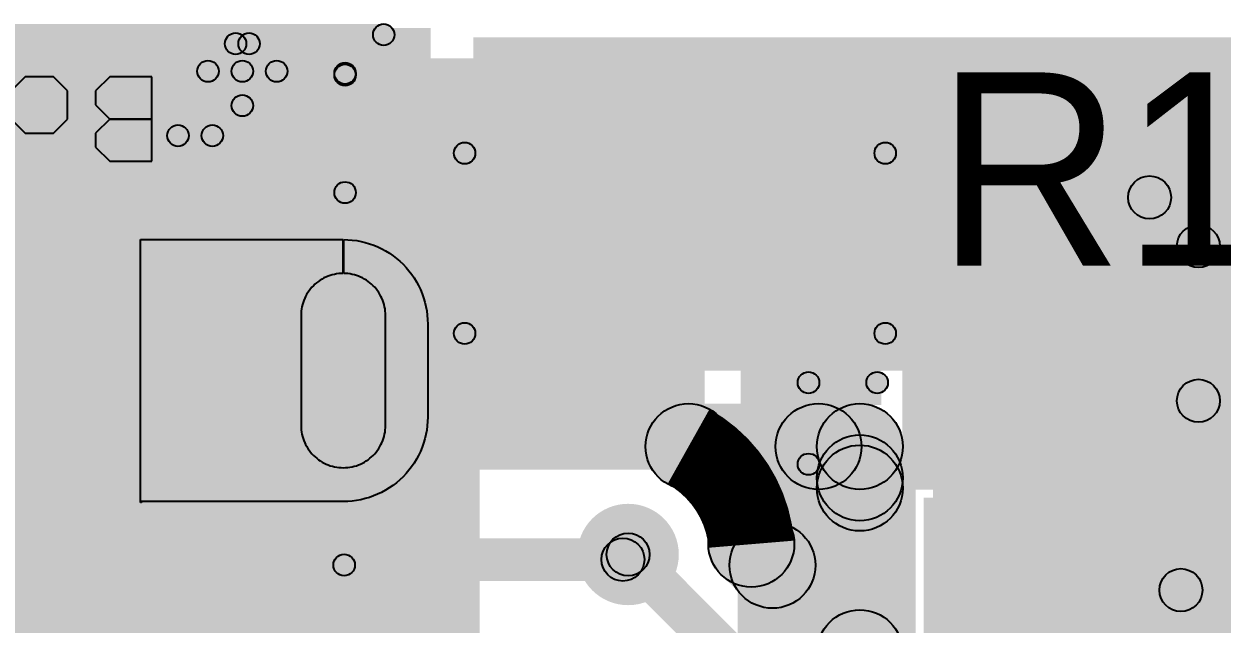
# Model space of a CAD drawing. Header units: millimetres. Extents: x 1.65 to 3.65, y 2.62 to 4.07.
# Drawn here: x 2.0762 to 2.3554, y 3.934 to 4.0738 of the extents above; entities that cross this region are included whole.
import ezdxf

# ---------------------------------------------------------------- set-up
doc = ezdxf.new("R2010")
doc.units = ezdxf.units.MM
doc.header["$MEASUREMENT"] = 0
for name, color, linetype in [('BottomLayer', 5, 'Continuous'), ('BottomPaste', 16, 'Continuous'), ('BottomSolder', 6, 'Continuous'), ('PadHoleLayer', 156, 'Continuous'), ('TopLayer', 1, 'Continuous'), ('TopOverlay', 2, 'Continuous'), ('TopPaste', 8, 'Continuous'), ('TopSolder', 216, 'Continuous'), ('ViaHoleLayer', 16, 'Continuous')]:
    doc.layers.add(name, color=color, linetype=linetype)

# ---------------------------------------------------------------- blocks, each defined once
blk = doc.blocks.new('10118194_0001LF_2')
at = {"layer": 'BottomLayer'}
h = blk.add_hatch(color=5, dxfattribs=at)
edge = h.paths.add_edge_path()
edge.add_arc((-0.1378, -0.06791), 0.01575, 180, 360)
edge.add_line((-0.12205, -0.06791), (-0.12205, -0.03839))
edge.add_arc((-0.1378, -0.03839), 0.01575, 0, 180)
edge.add_line((-0.15354, -0.03839), (-0.15354, -0.06791))
at = {"layer": 'BottomSolder'}
h = blk.add_hatch(color=6, dxfattribs=at)
edge = h.paths.add_edge_path()
edge.add_arc((-0.1378, -0.06791), 0.01975, 180, 360)
edge.add_line((-0.11805, -0.06791), (-0.11805, -0.03839))
edge.add_arc((-0.1378, -0.03839), 0.01975, 0, 180)
edge.add_line((-0.15754, -0.03839), (-0.15754, -0.06791))
at = {"layer": 'PadHoleLayer'}
h = blk.add_hatch(color=156, dxfattribs=at)
edge = h.paths.add_edge_path()
edge.add_arc((-0.1378, -0.06594), 0.00984, 180, 360)
edge.add_line((-0.12795, -0.06594), (-0.12795, -0.04035))
edge.add_arc((-0.1378, -0.04035), 0.00984, 0, 180)
edge.add_line((-0.14764, -0.04035), (-0.14764, -0.06594))
at = {"layer": 'TopLayer'}
h = blk.add_hatch(color=1, dxfattribs=at)
edge = h.paths.add_edge_path()
edge.add_arc((-0.1378, -0.06791), 0.01575, 180, 360)
edge.add_line((-0.12205, -0.06791), (-0.12205, -0.03839))
edge.add_arc((-0.1378, -0.03839), 0.01575, 0, 180)
edge.add_line((-0.15354, -0.03839), (-0.15354, -0.06791))
blk.add_hatch(color=1, dxfattribs=at).paths.add_polyline_path([(-0.0689, -0.02264), (-0.00984, -0.02264), (-0.00984, -0.08366), (-0.0689, -0.08366)])
at = {"layer": 'TopOverlay'}
for points in [[(-0.1405, 0.05315), (-0.1355, 0.05315), (-0.1355, -0.00785), (-0.1405, -0.00785)], [(-0.14072, -0.09463), (-0.13572, -0.09463), (-0.13572, -0.12219), (-0.14072, -0.12219)], [(-0.09927, -0.10539), (-0.09927, -0.11039), (-0.10727, -0.11039), (-0.10727, -0.10539)], [(-0.10904, -0.10612), (-0.1055, -0.10966), (-0.1125, -0.11666), (-0.11604, -0.11312)], [(-0.11677, -0.11489), (-0.11177, -0.11489), (-0.11177, -0.12289), (-0.11677, -0.12289)], [(-0.13998, -0.12064), (-0.13645, -0.12417), (-0.14545, -0.13317), (-0.14898, -0.12964)], [(-0.14072, -0.122), (-0.13572, -0.122), (-0.13572, -0.1224), (-0.14072, -0.1224)], [(-0.11408, -0.12755), (-0.11761, -0.13108), (-0.12404, -0.12466), (-0.1205, -0.12112)], [(-0.11427, -0.12039), (-0.11427, -0.12539), (-0.12227, -0.12539), (-0.12227, -0.12039)], [(-0.10804, -0.12112), (-0.1045, -0.12466), (-0.11093, -0.13108), (-0.11446, -0.12755)], [(-0.10627, -0.12039), (-0.10627, -0.12539), (-0.11427, -0.12539), (-0.11427, -0.12039)], [(-0.1127, -0.12681), (-0.1127, -0.13181), (-0.11585, -0.13181), (-0.11585, -0.12681)], [(0.14637, -0.1289), (0.14637, -0.1339), (-0.14722, -0.1339), (-0.14722, -0.1289)]]:
    blk.add_hatch(color=2, dxfattribs=at).paths.add_polyline_path(points)
h = blk.add_hatch(color=2, dxfattribs=at)
edge = h.paths.add_edge_path()
edge.add_arc((-0.138, -0.00785), 0.0025, 0, 360)
h = blk.add_hatch(color=2, dxfattribs=at)
edge = h.paths.add_edge_path()
edge.add_arc((-0.13822, -0.09463), 0.0025, 0, 360)
h = blk.add_hatch(color=2, dxfattribs=at)
edge = h.paths.add_edge_path()
edge.add_arc((-0.10727, -0.10789), 0.0025, 0, 360)
h = blk.add_hatch(color=2, dxfattribs=at)
edge = h.paths.add_edge_path()
edge.add_arc((-0.10727, -0.10789), 0.0025, 0, 360)
h = blk.add_hatch(color=2, dxfattribs=at)
edge = h.paths.add_edge_path()
edge.add_arc((-0.09927, -0.10789), 0.0025, 0, 360)
h = blk.add_hatch(color=2, dxfattribs=at)
edge = h.paths.add_edge_path()
edge.add_arc((-0.11427, -0.11489), 0.0025, 0, 360)
h = blk.add_hatch(color=2, dxfattribs=at)
edge = h.paths.add_edge_path()
edge.add_arc((-0.11427, -0.11489), 0.0025, 0, 360)
h = blk.add_hatch(color=2, dxfattribs=at)
edge = h.paths.add_edge_path()
edge.add_arc((-0.13822, -0.122), 0.0025, 0, 360)
h = blk.add_hatch(color=2, dxfattribs=at)
edge = h.paths.add_edge_path()
edge.add_arc((-0.13822, -0.12219), 0.0025, 0, 360)
h = blk.add_hatch(color=2, dxfattribs=at)
edge = h.paths.add_edge_path()
edge.add_arc((-0.13822, -0.1224), 0.0025, 0, 360)
h = blk.add_hatch(color=2, dxfattribs=at)
edge = h.paths.add_edge_path()
edge.add_arc((-0.13822, -0.1224), 0.0025, 0, 360)
h = blk.add_hatch(color=2, dxfattribs=at)
edge = h.paths.add_edge_path()
edge.add_arc((-0.12227, -0.12289), 0.0025, 0, 360)
h = blk.add_hatch(color=2, dxfattribs=at)
edge = h.paths.add_edge_path()
edge.add_arc((-0.12227, -0.12289), 0.0025, 0, 360)
h = blk.add_hatch(color=2, dxfattribs=at)
edge = h.paths.add_edge_path()
edge.add_arc((-0.11427, -0.12289), 0.0025, 0, 360)
h = blk.add_hatch(color=2, dxfattribs=at)
edge = h.paths.add_edge_path()
edge.add_arc((-0.11427, -0.12289), 0.0025, 0, 360)
h = blk.add_hatch(color=2, dxfattribs=at)
edge = h.paths.add_edge_path()
edge.add_arc((-0.11427, -0.12289), 0.0025, 0, 360)
h = blk.add_hatch(color=2, dxfattribs=at)
edge = h.paths.add_edge_path()
edge.add_arc((-0.10627, -0.12289), 0.0025, 0, 360)
h = blk.add_hatch(color=2, dxfattribs=at)
edge = h.paths.add_edge_path()
edge.add_arc((-0.10627, -0.12289), 0.0025, 0, 360)
h = blk.add_hatch(color=2, dxfattribs=at)
edge = h.paths.add_edge_path()
edge.add_arc((-0.11585, -0.12931), 0.0025, 0, 360)
h = blk.add_hatch(color=2, dxfattribs=at)
edge = h.paths.add_edge_path()
edge.add_arc((-0.11585, -0.12931), 0.0025, 0, 360)
h = blk.add_hatch(color=2, dxfattribs=at)
edge = h.paths.add_edge_path()
edge.add_arc((-0.1127, -0.12931), 0.0025, 0, 360)
h = blk.add_hatch(color=2, dxfattribs=at)
edge = h.paths.add_edge_path()
edge.add_arc((-0.1127, -0.12931), 0.0025, 0, 360)
h = blk.add_hatch(color=2, dxfattribs=at)
edge = h.paths.add_edge_path()
edge.add_arc((-0.14722, -0.1314), 0.0025, 0, 360)
h = blk.add_hatch(color=2, dxfattribs=at)
edge = h.paths.add_edge_path()
edge.add_arc((-0.14722, -0.1314), 0.0025, 0, 360)
at = {"layer": 'TopPaste'}
blk.add_hatch(color=8, dxfattribs=at).paths.add_polyline_path([(-0.0689, -0.02264), (-0.00984, -0.02264), (-0.00984, -0.08366), (-0.0689, -0.08366)])
at = {"layer": 'TopSolder'}
h = blk.add_hatch(color=216, dxfattribs=at)
edge = h.paths.add_edge_path()
edge.add_arc((-0.1378, -0.06791), 0.01975, 180, 360)
edge.add_line((-0.11805, -0.06791), (-0.11805, -0.03839))
edge.add_arc((-0.1378, -0.03839), 0.01975, 0, 180)
edge.add_line((-0.15754, -0.03839), (-0.15754, -0.06791))
blk.add_hatch(color=216, dxfattribs=at).paths.add_polyline_path([(-0.0729, -0.01864), (-0.00584, -0.01864), (-0.00584, -0.08766), (-0.0729, -0.08766)])
at = {"layer": 'TopLayer'}
for p, q in [((-0.14764, -0.02528), (-0.14673, -0.02478)), ((-0.14673, -0.02478), (-0.1458, -0.02434)), ((-0.1458, -0.02434), (-0.14485, -0.02395)), ((-0.14485, -0.02395), (-0.14388, -0.0236)), ((-0.14388, -0.0236), (-0.14289, -0.02331)), ((-0.14289, -0.02331), (-0.14189, -0.02307)), ((-0.14189, -0.02307), (-0.14087, -0.02288)), ((-0.14087, -0.02288), (-0.13985, -0.02275)), ((-0.13985, -0.02275), (-0.13883, -0.02266)), ((-0.13883, -0.02266), (-0.1378, -0.02264)), ((-0.1378, -0.02264), (-0.09075, -0.02264)), ((-0.09075, -0.02264), (-0.09075, -0.02244)), ((-0.09075, -0.02244), (-0.09055, -0.02244)), ((-0.09055, -0.02244), (-0.09055, -0.08366)), ((-0.15171, -0.0284), (-0.15097, -0.02769)), ((-0.15097, -0.02769), (-0.15018, -0.02702)), ((-0.15018, -0.02702), (-0.14937, -0.0264)), ((-0.14937, -0.0264), (-0.14852, -0.02581)), ((-0.14852, -0.02581), (-0.14764, -0.02528)), ((-0.15372, -0.03075), (-0.15309, -0.02993)), ((-0.15309, -0.02993), (-0.15242, -0.02915)), ((-0.15242, -0.02915), (-0.15171, -0.0284)), ((-0.13933, -0.03063), (-0.13984, -0.03073)), ((-0.13882, -0.03057), (-0.13933, -0.03063)), ((-0.13831, -0.03053), (-0.13882, -0.03057)), ((-0.1378, -0.03051), (-0.13831, -0.03053)), ((-0.13728, -0.03053), (-0.1378, -0.03051)), ((-0.13677, -0.03057), (-0.13728, -0.03053)), ((-0.13626, -0.03063), (-0.13677, -0.03057)), ((-0.13575, -0.03073), (-0.13626, -0.03063)), ((-0.15578, -0.03432), (-0.15533, -0.03339)), ((-0.15533, -0.03339), (-0.15484, -0.03248)), ((-0.15484, -0.03248), (-0.1543, -0.0316)), ((-0.1543, -0.0316), (-0.15372, -0.03075)), ((-0.14475, -0.03339), (-0.14511, -0.03377)), ((-0.14438, -0.03304), (-0.14475, -0.03339)), ((-0.14399, -0.03271), (-0.14438, -0.03304)), ((-0.14358, -0.03239), (-0.14399, -0.03271)), ((-0.14316, -0.0321), (-0.14358, -0.03239)), ((-0.14272, -0.03183), (-0.14316, -0.0321)), ((-0.14226, -0.03158), (-0.14272, -0.03183)), ((-0.1418, -0.03136), (-0.14226, -0.03158)), ((-0.14132, -0.03117), (-0.1418, -0.03136)), ((-0.14084, -0.03099), (-0.14132, -0.03117)), ((-0.14034, -0.03085), (-0.14084, -0.03099)), ((-0.13984, -0.03073), (-0.14034, -0.03085)), ((-0.13525, -0.03085), (-0.13575, -0.03073)), ((-0.13475, -0.03099), (-0.13525, -0.03085)), ((-0.13427, -0.03117), (-0.13475, -0.03099)), ((-0.13379, -0.03136), (-0.13427, -0.03117)), ((-0.13333, -0.03158), (-0.13379, -0.03136)), ((-0.13287, -0.03183), (-0.13333, -0.03158)), ((-0.13243, -0.0321), (-0.13287, -0.03183)), ((-0.13201, -0.03239), (-0.13243, -0.0321)), ((-0.1316, -0.03271), (-0.13201, -0.03239)), ((-0.13121, -0.03304), (-0.1316, -0.03271)), ((-0.13084, -0.03339), (-0.13121, -0.03304)), ((-0.13048, -0.03377), (-0.13084, -0.03339)), ((-0.15681, -0.03723), (-0.15652, -0.03624)), ((-0.15652, -0.03624), (-0.15617, -0.03527)), ((-0.15617, -0.03527), (-0.15578, -0.03432)), ((-0.14656, -0.03589), (-0.14679, -0.03635)), ((-0.14632, -0.03543), (-0.14656, -0.03589)), ((-0.14605, -0.03499), (-0.14632, -0.03543)), ((-0.14576, -0.03457), (-0.14605, -0.03499)), ((-0.14544, -0.03416), (-0.14576, -0.03457)), ((-0.14511, -0.03377), (-0.14544, -0.03416)), ((-0.13015, -0.03416), (-0.13048, -0.03377)), ((-0.12983, -0.03457), (-0.13015, -0.03416)), ((-0.12954, -0.03499), (-0.12983, -0.03457)), ((-0.12927, -0.03543), (-0.12954, -0.03499)), ((-0.12903, -0.03589), (-0.12927, -0.03543)), ((-0.1288, -0.03635), (-0.12903, -0.03589)), ((-0.15724, -0.03924), (-0.15705, -0.03823)), ((-0.15705, -0.03823), (-0.15681, -0.03723)), ((-0.14752, -0.03881), (-0.14758, -0.03933)), ((-0.14742, -0.03831), (-0.14752, -0.03881)), ((-0.1473, -0.03781), (-0.14742, -0.03831)), ((-0.14716, -0.03731), (-0.1473, -0.03781)), ((-0.14698, -0.03683), (-0.14716, -0.03731)), ((-0.14679, -0.03635), (-0.14698, -0.03683)), ((-0.12861, -0.03683), (-0.1288, -0.03635)), ((-0.12843, -0.03731), (-0.12861, -0.03683)), ((-0.12829, -0.03781), (-0.12843, -0.03731)), ((-0.12817, -0.03831), (-0.12829, -0.03781)), ((-0.12807, -0.03881), (-0.12817, -0.03831)), ((-0.12801, -0.03933), (-0.12807, -0.03881)), ((-0.15748, -0.04232), (-0.15745, -0.04129)), ((-0.15745, -0.04129), (-0.15737, -0.04027)), ((-0.15737, -0.04027), (-0.15724, -0.03924)), ((-0.14762, -0.03984), (-0.14764, -0.04035)), ((-0.14764, -0.04035), (-0.14764, -0.06594)), ((-0.14758, -0.03933), (-0.14762, -0.03984)), ((-0.12797, -0.03984), (-0.12801, -0.03933)), ((-0.12795, -0.04035), (-0.12797, -0.03984)), ((-0.12795, -0.04075), (-0.12795, -0.04035)), ((-0.12795, -0.06555), (-0.12795, -0.04075)), ((-0.15748, -0.06398), (-0.15748, -0.04232)), ((-0.15745, -0.06505), (-0.15748, -0.06398)), ((-0.15737, -0.06608), (-0.15745, -0.06505)), ((-0.15724, -0.0671), (-0.15737, -0.06608)), ((-0.14764, -0.06594), (-0.14762, -0.06651)), ((-0.14762, -0.06651), (-0.14758, -0.06702)), ((-0.12801, -0.06702), (-0.12797, -0.06651)), ((-0.12797, -0.06651), (-0.12795, -0.06594)), ((-0.12795, -0.06594), (-0.12795, -0.06555)), ((-0.15705, -0.06811), (-0.15724, -0.0671)), ((-0.15681, -0.06911), (-0.15705, -0.06811)), ((-0.15652, -0.07009), (-0.15681, -0.06911)), ((-0.14758, -0.06702), (-0.14752, -0.06753)), ((-0.14752, -0.06753), (-0.14742, -0.06803)), ((-0.14742, -0.06803), (-0.1473, -0.06853)), ((-0.1473, -0.06853), (-0.14716, -0.06902)), ((-0.14716, -0.06902), (-0.14699, -0.0695)), ((-0.14699, -0.0695), (-0.14679, -0.06998)), ((-0.1288, -0.06998), (-0.1286, -0.0695)), ((-0.1286, -0.0695), (-0.12843, -0.06902)), ((-0.12843, -0.06902), (-0.12829, -0.06853)), ((-0.12829, -0.06853), (-0.12817, -0.06803)), ((-0.12817, -0.06803), (-0.12807, -0.06753)), ((-0.12807, -0.06753), (-0.12801, -0.06702)), ((-0.15618, -0.07106), (-0.15652, -0.07009)), ((-0.15578, -0.07201), (-0.15618, -0.07106)), ((-0.15534, -0.07294), (-0.15578, -0.07201)), ((-0.14679, -0.06998), (-0.14657, -0.07044)), ((-0.14657, -0.07044), (-0.14633, -0.07089)), ((-0.14633, -0.07089), (-0.14606, -0.07133)), ((-0.14606, -0.07133), (-0.14577, -0.07175)), ((-0.14577, -0.07175), (-0.14546, -0.07216)), ((-0.14546, -0.07216), (-0.14512, -0.07255)), ((-0.14512, -0.07255), (-0.14477, -0.07292)), ((-0.13082, -0.07292), (-0.13047, -0.07255)), ((-0.13047, -0.07255), (-0.13014, -0.07216)), ((-0.13014, -0.07216), (-0.12982, -0.07175)), ((-0.12982, -0.07175), (-0.12953, -0.07133)), ((-0.12953, -0.07133), (-0.12926, -0.07089)), ((-0.12926, -0.07089), (-0.12902, -0.07044)), ((-0.12902, -0.07044), (-0.1288, -0.06998)), ((-0.15485, -0.07384), (-0.15534, -0.07294)), ((-0.15431, -0.07472), (-0.15485, -0.07384)), ((-0.15373, -0.07557), (-0.15431, -0.07472)), ((-0.14477, -0.07292), (-0.1444, -0.07327)), ((-0.1444, -0.07327), (-0.14401, -0.07361)), ((-0.14401, -0.07361), (-0.1436, -0.07392)), ((-0.1436, -0.07392), (-0.14318, -0.07421)), ((-0.14318, -0.07421), (-0.14274, -0.07448)), ((-0.14274, -0.07448), (-0.14229, -0.07472)), ((-0.14229, -0.07472), (-0.14183, -0.07494)), ((-0.14183, -0.07494), (-0.14135, -0.07514)), ((-0.14135, -0.07514), (-0.14087, -0.07531)), ((-0.14087, -0.07531), (-0.14038, -0.07545)), ((-0.13521, -0.07545), (-0.13472, -0.07531)), ((-0.13472, -0.07531), (-0.13424, -0.07514)), ((-0.13424, -0.07514), (-0.13376, -0.07494)), ((-0.13376, -0.07494), (-0.1333, -0.07472)), ((-0.1333, -0.07472), (-0.13285, -0.07448)), ((-0.13285, -0.07448), (-0.13241, -0.07421)), ((-0.13241, -0.07421), (-0.13199, -0.07392)), ((-0.13199, -0.07392), (-0.13158, -0.07361)), ((-0.13158, -0.07361), (-0.13119, -0.07327)), ((-0.13119, -0.07327), (-0.13082, -0.07292)), ((-0.1531, -0.07638), (-0.15373, -0.07557)), ((-0.15244, -0.07716), (-0.1531, -0.07638)), ((-0.15173, -0.07791), (-0.15244, -0.07716)), ((-0.15098, -0.07862), (-0.15173, -0.07791)), ((-0.14038, -0.07545), (-0.13988, -0.07557)), ((-0.13988, -0.07557), (-0.13938, -0.07567)), ((-0.13938, -0.07567), (-0.13887, -0.07573)), ((-0.13887, -0.07573), (-0.13836, -0.07577)), ((-0.13836, -0.07577), (-0.13789, -0.07579)), ((-0.13789, -0.07579), (-0.13789, -0.08366)), ((-0.1377, -0.07579), (-0.13723, -0.07577)), ((-0.1377, -0.08366), (-0.1377, -0.07579)), ((-0.13723, -0.07577), (-0.13672, -0.07573)), ((-0.13672, -0.07573), (-0.13621, -0.07567)), ((-0.13621, -0.07567), (-0.13571, -0.07557)), ((-0.13571, -0.07557), (-0.13521, -0.07545)), ((-0.1502, -0.07929), (-0.15098, -0.07862)), ((-0.14939, -0.07991), (-0.1502, -0.07929)), ((-0.14854, -0.08049), (-0.14939, -0.07991)), ((-0.14766, -0.08103), (-0.14854, -0.08049)), ((-0.14676, -0.08152), (-0.14766, -0.08103)), ((-0.14583, -0.08196), (-0.14676, -0.08152)), ((-0.14488, -0.08236), (-0.14583, -0.08196)), ((-0.14391, -0.0827), (-0.14488, -0.08236)), ((-0.14293, -0.08299), (-0.14391, -0.0827)), ((-0.14193, -0.08323), (-0.14293, -0.08299)), ((-0.14092, -0.08342), (-0.14193, -0.08323)), ((-0.1399, -0.08355), (-0.14092, -0.08342)), ((-0.13887, -0.08363), (-0.1399, -0.08355)), ((-0.13789, -0.08366), (-0.13887, -0.08363)), ((-0.09055, -0.08366), (-0.1377, -0.08366))]:
    blk.add_line(p, q, dxfattribs=at)
at = {"layer": 'TopOverlay'}
for p, q in [((-0.0932, -0.10191), (-0.0932, -0.12159)), ((-0.08337, -0.10191), (-0.0932, -0.10191)), ((-0.08009, -0.10519), (-0.08337, -0.10191)), ((-0.08009, -0.10847), (-0.08009, -0.10519)), ((-0.08337, -0.11175), (-0.08009, -0.10847)), ((-0.07025, -0.10847), (-0.07353, -0.11175)), ((-0.06369, -0.10847), (-0.07025, -0.10847)), ((-0.06041, -0.11175), (-0.06369, -0.10847)), ((-0.08337, -0.11175), (-0.0932, -0.11175)), ((-0.0932, -0.11175), (-0.08337, -0.11175)), ((-0.08009, -0.11503), (-0.08337, -0.11175)), ((-0.07353, -0.11175), (-0.07353, -0.11831)), ((-0.08009, -0.11831), (-0.08009, -0.11503)), ((-0.08337, -0.12159), (-0.08009, -0.11831)), ((-0.07353, -0.11831), (-0.07025, -0.12159)), ((-0.06369, -0.12159), (-0.06041, -0.11831)), ((-0.0932, -0.12159), (-0.08337, -0.12159)), ((-0.07025, -0.12159), (-0.06369, -0.12159))]:
    blk.add_line(p, q, dxfattribs=at)
for centre in [(-0.138, -0.00785), (-0.13822, -0.09463), (-0.10727, -0.10789), (-0.10727, -0.10789), (-0.09927, -0.10789), (-0.11427, -0.11489), (-0.11427, -0.11489), (-0.13822, -0.122), (-0.13822, -0.12219), (-0.13822, -0.1224), (-0.13822, -0.1224), (-0.12227, -0.12289), (-0.12227, -0.12289), (-0.11427, -0.12289), (-0.11427, -0.12289), (-0.11427, -0.12289), (-0.10627, -0.12289), (-0.10627, -0.12289), (-0.11585, -0.12931), (-0.11585, -0.12931), (-0.1127, -0.12931), (-0.1127, -0.12931), (-0.14722, -0.1314), (-0.14722, -0.1314)]:
    blk.add_circle(centre, 0.0025, dxfattribs=at)
blk = doc.blocks.new('CP2102N_A02_GQFN24R_32')
at = {"layer": 'TopLayer'}
for points in [[(-0.05512, 0.06004), (-0.05512, 0.0935), (-0.04331, 0.0935), (-0.04331, 0.06004)], [(-0.03543, 0.06004), (-0.03543, 0.0935), (-0.02362, 0.0935), (-0.02362, 0.06004)], [(-0.01575, 0.06004), (-0.01575, 0.0935), (-0.00394, 0.0935), (-0.00394, 0.06004)], [(0.00394, 0.06004), (0.00394, 0.0935), (0.01575, 0.0935), (0.01575, 0.06004)], [(0.02362, 0.06004), (0.02362, 0.0935), (0.03543, 0.0935), (0.03543, 0.06004)], [(0.04331, 0.06004), (0.04331, 0.0935), (0.05512, 0.0935), (0.05512, 0.06004)], [(-0.0935, 0.05512), (-0.06004, 0.05512), (-0.06004, 0.04331), (-0.0935, 0.04331)], [(0.06004, 0.05512), (0.0935, 0.05512), (0.0935, 0.04331), (0.06004, 0.04331)], [(-0.0502, -0.0502), (-0.0502, 0.0502), (0.0502, 0.0502), (0.0502, -0.0502)], [(-0.0935, 0.03543), (-0.06004, 0.03543), (-0.06004, 0.02362), (-0.0935, 0.02362)], [(0.06004, 0.03543), (0.0935, 0.03543), (0.0935, 0.02362), (0.06004, 0.02362)], [(-0.0935, 0.01575), (-0.06004, 0.01575), (-0.06004, 0.00394), (-0.0935, 0.00394)], [(0.06004, 0.01575), (0.0935, 0.01575), (0.0935, 0.00394), (0.06004, 0.00394)], [(-0.0935, -0.00394), (-0.06004, -0.00394), (-0.06004, -0.01575), (-0.0935, -0.01575)], [(0.06004, -0.00394), (0.0935, -0.00394), (0.0935, -0.01575), (0.06004, -0.01575)], [(-0.0935, -0.02362), (-0.06004, -0.02362), (-0.06004, -0.03543), (-0.0935, -0.03543)], [(0.06004, -0.02362), (0.0935, -0.02362), (0.0935, -0.03543), (0.06004, -0.03543)], [(-0.0935, -0.04331), (-0.06004, -0.04331), (-0.06004, -0.05512), (-0.0935, -0.05512)], [(0.06004, -0.04331), (0.0935, -0.04331), (0.0935, -0.05512), (0.06004, -0.05512)], [(-0.05512, -0.0935), (-0.05512, -0.06004), (-0.04331, -0.06004), (-0.04331, -0.0935)], [(-0.03543, -0.0935), (-0.03543, -0.06004), (-0.02362, -0.06004), (-0.02362, -0.0935)], [(-0.01575, -0.0935), (-0.01575, -0.06004), (-0.00394, -0.06004), (-0.00394, -0.0935)], [(0.00394, -0.0935), (0.00394, -0.06004), (0.01575, -0.06004), (0.01575, -0.0935)], [(0.02362, -0.0935), (0.02362, -0.06004), (0.03543, -0.06004), (0.03543, -0.0935)], [(0.04331, -0.0935), (0.04331, -0.06004), (0.05512, -0.06004), (0.05512, -0.0935)]]:
    blk.add_hatch(color=1, dxfattribs=at).paths.add_polyline_path(points)
at = {"layer": 'TopOverlay'}
h = blk.add_hatch(color=2, dxfattribs=at)
edge = h.paths.add_edge_path()
edge.add_arc((-0.081, 0.081), 0.0025, 0, 360)
h = blk.add_hatch(color=2, dxfattribs=at)
edge = h.paths.add_edge_path()
edge.add_arc((-0.081, 0.081), 0.0025, 0, 360)
for points in [[(-0.0835, 0.081), (-0.0785, 0.081), (-0.0785, 0.062), (-0.0835, 0.062)], [(-0.065, 0.0835), (-0.065, 0.0785), (-0.081, 0.0785), (-0.081, 0.0835)], [(0.081, 0.0835), (0.081, 0.0785), (0.065, 0.0785), (0.065, 0.0835)], [(0.0785, 0.081), (0.0835, 0.081), (0.0835, 0.062), (0.0785, 0.062)], [(-0.0835, -0.062), (-0.0785, -0.062), (-0.0785, -0.081), (-0.0835, -0.081)], [(0.0785, -0.062), (0.0835, -0.062), (0.0835, -0.081), (0.0785, -0.081)], [(-0.065, -0.0785), (-0.065, -0.0835), (-0.081, -0.0835), (-0.081, -0.0785)], [(0.081, -0.0785), (0.081, -0.0835), (0.065, -0.0835), (0.065, -0.0785)]]:
    blk.add_hatch(color=2, dxfattribs=at).paths.add_polyline_path(points)
h = blk.add_hatch(color=2, dxfattribs=at)
edge = h.paths.add_edge_path()
edge.add_arc((-0.065, 0.081), 0.0025, 0, 360)
h = blk.add_hatch(color=2, dxfattribs=at)
edge = h.paths.add_edge_path()
edge.add_arc((0.065, 0.081), 0.0025, 0, 360)
h = blk.add_hatch(color=2, dxfattribs=at)
edge = h.paths.add_edge_path()
edge.add_arc((0.081, 0.081), 0.0025, 0, 360)
h = blk.add_hatch(color=2, dxfattribs=at)
edge = h.paths.add_edge_path()
edge.add_arc((0.081, 0.081), 0.0025, 0, 360)
h = blk.add_hatch(color=2, dxfattribs=at)
edge = h.paths.add_edge_path()
edge.add_arc((-0.081, 0.062), 0.0025, 0, 360)
h = blk.add_hatch(color=2, dxfattribs=at)
edge = h.paths.add_edge_path()
edge.add_arc((0.081, 0.062), 0.0025, 0, 360)
h = blk.add_hatch(color=2, dxfattribs=at)
edge = h.paths.add_edge_path()
edge.add_arc((-0.104, 0.048), 0.00427, 0, 360)
h = blk.add_hatch(color=2, dxfattribs=at)
edge = h.paths.add_edge_path()
edge.add_arc((-0.1, 0.048), 0.00427, 0, 360)
h = blk.add_hatch(color=2, dxfattribs=at)
edge = h.paths.add_edge_path()
edge.add_arc((-0.081, -0.062), 0.0025, 0, 360)
h = blk.add_hatch(color=2, dxfattribs=at)
edge = h.paths.add_edge_path()
edge.add_arc((0.081, -0.062), 0.0025, 0, 360)
h = blk.add_hatch(color=2, dxfattribs=at)
edge = h.paths.add_edge_path()
edge.add_arc((-0.081, -0.081), 0.0025, 0, 360)
h = blk.add_hatch(color=2, dxfattribs=at)
edge = h.paths.add_edge_path()
edge.add_arc((-0.081, -0.081), 0.0025, 0, 360)
h = blk.add_hatch(color=2, dxfattribs=at)
edge = h.paths.add_edge_path()
edge.add_arc((-0.065, -0.081), 0.0025, 0, 360)
h = blk.add_hatch(color=2, dxfattribs=at)
edge = h.paths.add_edge_path()
edge.add_arc((0.065, -0.081), 0.0025, 0, 360)
h = blk.add_hatch(color=2, dxfattribs=at)
edge = h.paths.add_edge_path()
edge.add_arc((0.081, -0.081), 0.0025, 0, 360)
h = blk.add_hatch(color=2, dxfattribs=at)
edge = h.paths.add_edge_path()
edge.add_arc((0.081, -0.081), 0.0025, 0, 360)
at = {"layer": 'TopPaste'}
for points in [[(-0.05512, 0.06004), (-0.05512, 0.0935), (-0.04331, 0.0935), (-0.04331, 0.06004)], [(-0.03543, 0.06004), (-0.03543, 0.0935), (-0.02362, 0.0935), (-0.02362, 0.06004)], [(-0.01575, 0.06004), (-0.01575, 0.0935), (-0.00394, 0.0935), (-0.00394, 0.06004)], [(0.00394, 0.06004), (0.00394, 0.0935), (0.01575, 0.0935), (0.01575, 0.06004)], [(0.02362, 0.06004), (0.02362, 0.0935), (0.03543, 0.0935), (0.03543, 0.06004)], [(0.04331, 0.06004), (0.04331, 0.0935), (0.05512, 0.0935), (0.05512, 0.06004)], [(-0.0935, 0.05512), (-0.06004, 0.05512), (-0.06004, 0.04331), (-0.0935, 0.04331)], [(0.06004, 0.05512), (0.0935, 0.05512), (0.0935, 0.04331), (0.06004, 0.04331)], [(-0.0502, -0.0502), (-0.0502, 0.0502), (0.0502, 0.0502), (0.0502, -0.0502)], [(-0.0935, 0.03543), (-0.06004, 0.03543), (-0.06004, 0.02362), (-0.0935, 0.02362)], [(0.06004, 0.03543), (0.0935, 0.03543), (0.0935, 0.02362), (0.06004, 0.02362)], [(-0.0935, 0.01575), (-0.06004, 0.01575), (-0.06004, 0.00394), (-0.0935, 0.00394)], [(0.06004, 0.01575), (0.0935, 0.01575), (0.0935, 0.00394), (0.06004, 0.00394)], [(-0.0935, -0.00394), (-0.06004, -0.00394), (-0.06004, -0.01575), (-0.0935, -0.01575)], [(0.06004, -0.00394), (0.0935, -0.00394), (0.0935, -0.01575), (0.06004, -0.01575)], [(-0.0935, -0.02362), (-0.06004, -0.02362), (-0.06004, -0.03543), (-0.0935, -0.03543)], [(0.06004, -0.02362), (0.0935, -0.02362), (0.0935, -0.03543), (0.06004, -0.03543)], [(-0.0935, -0.04331), (-0.06004, -0.04331), (-0.06004, -0.05512), (-0.0935, -0.05512)], [(0.06004, -0.04331), (0.0935, -0.04331), (0.0935, -0.05512), (0.06004, -0.05512)], [(-0.05512, -0.0935), (-0.05512, -0.06004), (-0.04331, -0.06004), (-0.04331, -0.0935)], [(-0.03543, -0.0935), (-0.03543, -0.06004), (-0.02362, -0.06004), (-0.02362, -0.0935)], [(-0.01575, -0.0935), (-0.01575, -0.06004), (-0.00394, -0.06004), (-0.00394, -0.0935)], [(0.00394, -0.0935), (0.00394, -0.06004), (0.01575, -0.06004), (0.01575, -0.0935)], [(0.02362, -0.0935), (0.02362, -0.06004), (0.03543, -0.06004), (0.03543, -0.0935)], [(0.04331, -0.0935), (0.04331, -0.06004), (0.05512, -0.06004), (0.05512, -0.0935)]]:
    blk.add_hatch(color=8, dxfattribs=at).paths.add_polyline_path(points)
at = {"layer": 'TopSolder'}
for points in [[(-0.05912, 0.05604), (-0.05912, 0.0975), (-0.03931, 0.0975), (-0.03931, 0.05604)], [(-0.03943, 0.05604), (-0.03943, 0.0975), (-0.01962, 0.0975), (-0.01962, 0.05604)], [(-0.01975, 0.05604), (-0.01975, 0.0975), (0.00006, 0.0975), (0.00006, 0.05604)], [(-0.00006, 0.05604), (-0.00006, 0.0975), (0.01975, 0.0975), (0.01975, 0.05604)], [(0.01962, 0.05604), (0.01962, 0.0975), (0.03943, 0.0975), (0.03943, 0.05604)], [(0.03931, 0.05604), (0.03931, 0.0975), (0.05912, 0.0975), (0.05912, 0.05604)], [(-0.0975, 0.05912), (-0.05604, 0.05912), (-0.05604, 0.03931), (-0.0975, 0.03931)], [(0.05604, 0.05912), (0.0975, 0.05912), (0.0975, 0.03931), (0.05604, 0.03931)], [(-0.0542, -0.0542), (-0.0542, 0.0542), (0.0542, 0.0542), (0.0542, -0.0542)], [(-0.0975, 0.03943), (-0.05604, 0.03943), (-0.05604, 0.01962), (-0.0975, 0.01962)], [(0.05604, 0.03943), (0.0975, 0.03943), (0.0975, 0.01962), (0.05604, 0.01962)], [(-0.0975, 0.01975), (-0.05604, 0.01975), (-0.05604, -0.00006), (-0.0975, -0.00006)], [(0.05604, 0.01975), (0.0975, 0.01975), (0.0975, -0.00006), (0.05604, -0.00006)], [(-0.0975, 0.00006), (-0.05604, 0.00006), (-0.05604, -0.01975), (-0.0975, -0.01975)], [(0.05604, 0.00006), (0.0975, 0.00006), (0.0975, -0.01975), (0.05604, -0.01975)], [(-0.0975, -0.01962), (-0.05604, -0.01962), (-0.05604, -0.03943), (-0.0975, -0.03943)], [(0.05604, -0.01962), (0.0975, -0.01962), (0.0975, -0.03943), (0.05604, -0.03943)], [(-0.0975, -0.03931), (-0.05604, -0.03931), (-0.05604, -0.05912), (-0.0975, -0.05912)], [(0.05604, -0.03931), (0.0975, -0.03931), (0.0975, -0.05912), (0.05604, -0.05912)], [(-0.05912, -0.0975), (-0.05912, -0.05604), (-0.03931, -0.05604), (-0.03931, -0.0975)], [(-0.03943, -0.0975), (-0.03943, -0.05604), (-0.01962, -0.05604), (-0.01962, -0.0975)], [(-0.01975, -0.0975), (-0.01975, -0.05604), (0.00006, -0.05604), (0.00006, -0.0975)], [(-0.00006, -0.0975), (-0.00006, -0.05604), (0.01975, -0.05604), (0.01975, -0.0975)], [(0.01962, -0.0975), (0.01962, -0.05604), (0.03943, -0.05604), (0.03943, -0.0975)], [(0.03931, -0.0975), (0.03931, -0.05604), (0.05912, -0.05604), (0.05912, -0.0975)]]:
    blk.add_hatch(color=216, dxfattribs=at).paths.add_polyline_path(points)
at = {"layer": 'TopOverlay', "const_width": 0.00854}
blk.add_lwpolyline([(-0.1, 0.048, 1), (-0.104, 0.048, 1)], format="xyb", close=True, dxfattribs=at)
at = {"layer": 'TopOverlay'}
for centre, radius in [((-0.081, 0.081), 0.0025), ((-0.081, 0.081), 0.0025), ((-0.065, 0.081), 0.0025), ((0.065, 0.081), 0.0025), ((0.081, 0.081), 0.0025), ((0.081, 0.081), 0.0025), ((-0.081, 0.062), 0.0025), ((0.081, 0.062), 0.0025), ((-0.104, 0.048), 0.00427), ((-0.1, 0.048), 0.00427), ((-0.081, -0.062), 0.0025), ((0.081, -0.062), 0.0025), ((-0.081, -0.081), 0.0025), ((-0.081, -0.081), 0.0025), ((-0.065, -0.081), 0.0025), ((0.065, -0.081), 0.0025), ((0.081, -0.081), 0.0025), ((0.081, -0.081), 0.0025)]:
    blk.add_circle(centre, radius, dxfattribs=at)
blk = doc.blocks.new('RES_0603_40')
at = {"layer": 'TopLayer'}
for points in [[(-0.015, 0.0175), (-0.015, -0.0175), (-0.045, -0.0175), (-0.045, 0.0175)], [(0.045, 0.0175), (0.045, -0.0175), (0.015, -0.0175), (0.015, 0.0175)]]:
    blk.add_hatch(color=1, dxfattribs=at).paths.add_polyline_path(points)
at = {"layer": 'TopOverlay'}
h = blk.add_hatch(color=2, dxfattribs=at)
edge = h.paths.add_edge_path()
edge.add_arc((-0.049, 0.021), 0.0025, 0, 360)
h = blk.add_hatch(color=2, dxfattribs=at)
edge = h.paths.add_edge_path()
edge.add_arc((-0.049, 0.021), 0.0025, 0, 360)
for points in [[(0.049, 0.0235), (0.049, 0.0185), (-0.049, 0.0185), (-0.049, 0.0235)], [(-0.0515, 0.021), (-0.0465, 0.021), (-0.0465, -0.021), (-0.0515, -0.021)], [(0.0465, 0.021), (0.0515, 0.021), (0.0515, -0.021), (0.0465, -0.021)], [(0.049, -0.0185), (0.049, -0.0235), (-0.049, -0.0235), (-0.049, -0.0185)]]:
    blk.add_hatch(color=2, dxfattribs=at).paths.add_polyline_path(points)
h = blk.add_hatch(color=2, dxfattribs=at)
edge = h.paths.add_edge_path()
edge.add_arc((0.049, 0.021), 0.0025, 0, 360)
h = blk.add_hatch(color=2, dxfattribs=at)
edge = h.paths.add_edge_path()
edge.add_arc((0.049, 0.021), 0.0025, 0, 360)
h = blk.add_hatch(color=2, dxfattribs=at)
edge = h.paths.add_edge_path()
edge.add_arc((-0.049, -0.021), 0.0025, 0, 360)
h = blk.add_hatch(color=2, dxfattribs=at)
edge = h.paths.add_edge_path()
edge.add_arc((-0.049, -0.021), 0.0025, 0, 360)
h = blk.add_hatch(color=2, dxfattribs=at)
edge = h.paths.add_edge_path()
edge.add_arc((0.049, -0.021), 0.0025, 0, 360)
h = blk.add_hatch(color=2, dxfattribs=at)
edge = h.paths.add_edge_path()
edge.add_arc((0.049, -0.021), 0.0025, 0, 360)
at = {"layer": 'TopPaste'}
for points in [[(-0.015, 0.0175), (-0.015, -0.0175), (-0.045, -0.0175), (-0.045, 0.0175)], [(0.045, 0.0175), (0.045, -0.0175), (0.015, -0.0175), (0.015, 0.0175)]]:
    blk.add_hatch(color=8, dxfattribs=at).paths.add_polyline_path(points)
at = {"layer": 'TopSolder'}
for points in [[(-0.011, 0.0215), (-0.011, -0.0215), (-0.049, -0.0215), (-0.049, 0.0215)], [(0.049, 0.0215), (0.049, -0.0215), (0.011, -0.0215), (0.011, 0.0215)]]:
    blk.add_hatch(color=216, dxfattribs=at).paths.add_polyline_path(points)
at = {"layer": 'TopOverlay'}
for centre in [(-0.049, 0.021), (-0.049, 0.021), (0.049, 0.021), (0.049, 0.021), (-0.049, -0.021), (-0.049, -0.021), (0.049, -0.021), (0.049, -0.021)]:
    blk.add_circle(centre, 0.0025, dxfattribs=at)
blk = doc.blocks.new('CAP_0603_B_41')
at = {"layer": 'BottomLayer'}
for points in [[(-0.045, -0.0175), (-0.045, 0.0175), (-0.015, 0.0175), (-0.015, -0.0175)], [(0.015, -0.0175), (0.015, 0.0175), (0.045, 0.0175), (0.045, -0.0175)]]:
    blk.add_hatch(color=5, dxfattribs=at).paths.add_polyline_path(points)
at = {"layer": 'BottomPaste'}
for points in [[(-0.045, -0.0175), (-0.045, 0.0175), (-0.015, 0.0175), (-0.015, -0.0175)], [(0.015, -0.0175), (0.015, 0.0175), (0.045, 0.0175), (0.045, -0.0175)]]:
    blk.add_hatch(color=16, dxfattribs=at).paths.add_polyline_path(points)
at = {"layer": 'BottomSolder'}
for points in [[(-0.04736, -0.01986), (-0.04736, 0.01986), (-0.01264, 0.01986), (-0.01264, -0.01986)], [(0.01264, -0.01986), (0.01264, 0.01986), (0.04736, 0.01986), (0.04736, -0.01986)]]:
    blk.add_hatch(color=6, dxfattribs=at).paths.add_polyline_path(points)
blk = doc.blocks.new('CAP_0603_B_42')
at = {"layer": 'BottomLayer'}
for points in [[(-0.045, -0.0175), (-0.045, 0.0175), (-0.015, 0.0175), (-0.015, -0.0175)], [(0.015, -0.0175), (0.015, 0.0175), (0.045, 0.0175), (0.045, -0.0175)]]:
    blk.add_hatch(color=5, dxfattribs=at).paths.add_polyline_path(points)
at = {"layer": 'BottomPaste'}
for points in [[(-0.045, -0.0175), (-0.045, 0.0175), (-0.015, 0.0175), (-0.015, -0.0175)], [(0.015, -0.0175), (0.015, 0.0175), (0.045, 0.0175), (0.045, -0.0175)]]:
    blk.add_hatch(color=16, dxfattribs=at).paths.add_polyline_path(points)
at = {"layer": 'BottomSolder'}
for points in [[(-0.04736, -0.01986), (-0.04736, 0.01986), (-0.01264, 0.01986), (-0.01264, -0.01986)], [(0.01264, -0.01986), (0.01264, 0.01986), (0.04736, 0.01986), (0.04736, -0.01986)]]:
    blk.add_hatch(color=6, dxfattribs=at).paths.add_polyline_path(points)

msp = doc.modelspace()

# ---------------------------------------------------------------- hatches: boundary and pattern name
at = {"layer": 'BottomLayer'}
for points in [[(1.8569, 3.854), (2.1824, 3.854), (2.1824, 4.0658), (1.8569, 4.0658)], [(2.128, 3.993), (2.3579, 3.993), (2.3579, 4.0658), (2.128, 4.0658)], [(2.288, 3.9302), (2.3579, 3.9302), (2.3579, 4.0322), (2.288, 4.0322)], [(2.23108, 3.96534), (2.23108, 3.98534), (2.271, 3.98534), (2.271, 3.96534)], [(2.25428, 3.96826), (2.26842, 3.98241), (2.27807, 3.97275), (2.26393, 3.95861)], [(2.2577, 3.94061), (2.24356, 3.95476), (2.26393, 3.97513), (2.27807, 3.96099)], [(2.281, 3.92731), (2.261, 3.92731), (2.261, 3.97534), (2.281, 3.97534)], [(2.23864, 3.94553), (2.25278, 3.95967), (2.27807, 3.93438), (2.26393, 3.92024)], [(2.21346, 3.94666), (2.22054, 3.95374), (2.28682, 3.88745), (2.27975, 3.88038)], [(2.3508, 3.92009), (2.3408, 3.92009), (2.3408, 3.9419), (2.3508, 3.9419)]]:
    msp.add_hatch(color=5, dxfattribs=at).paths.add_polyline_path(points)
h = msp.add_hatch(color=5, dxfattribs=at)
edge = h.paths.add_edge_path()
edge.add_arc((2.23108, 3.97534), 0.01, 0, 360)
h = msp.add_hatch(color=5, dxfattribs=at)
edge = h.paths.add_edge_path()
edge.add_arc((2.23108, 3.97534), 0.01, 0, 360)
h = msp.add_hatch(color=5, dxfattribs=at)
edge = h.paths.add_edge_path()
edge.add_arc((2.26135, 3.97534), 0.01, 0, 360)
h = msp.add_hatch(color=5, dxfattribs=at)
edge = h.paths.add_edge_path()
edge.add_arc((2.271, 3.97534), 0.01, 0, 360)
h = msp.add_hatch(color=5, dxfattribs=at)
edge = h.paths.add_edge_path()
edge.add_arc((2.271, 3.97534), 0.01, 0, 360)
h = msp.add_hatch(color=5, dxfattribs=at)
edge = h.paths.add_edge_path()
edge.add_arc((2.271, 3.96806), 0.01, 0, 360)
h = msp.add_hatch(color=5, dxfattribs=at)
edge = h.paths.add_edge_path()
edge.add_arc((2.271, 3.96568), 0.01, 0, 360)
h = msp.add_hatch(color=5, dxfattribs=at)
edge = h.paths.add_edge_path()
edge.add_arc((2.217, 3.9502), 0.01181, 0, 360)
h = msp.add_hatch(color=5, dxfattribs=at)
edge = h.paths.add_edge_path()
edge.add_arc((2.24571, 3.9526), 0.01, 0, 360)
h = msp.add_hatch(color=5, dxfattribs=at)
edge = h.paths.add_edge_path()
edge.add_arc((2.24571, 3.9526), 0.01, 0, 360)
h = msp.add_hatch(color=5, dxfattribs=at)
edge = h.paths.add_edge_path()
edge.add_arc((2.25063, 3.94768), 0.01, 0, 360)
h = msp.add_hatch(color=5, dxfattribs=at)
edge = h.paths.add_edge_path()
edge.add_arc((2.217, 3.9502), 0.005, 0, 360)
h = msp.add_hatch(color=5, dxfattribs=at)
edge = h.paths.add_edge_path()
edge.add_arc((2.3458, 3.9419), 0.01181, 0, 360)
h = msp.add_hatch(color=5, dxfattribs=at)
edge = h.paths.add_edge_path()
edge.add_arc((2.3458, 3.9419), 0.005, 0, 360)
h = msp.add_hatch(color=5, dxfattribs=at)
edge = h.paths.add_edge_path()
edge.add_arc((2.271, 3.92731), 0.01, 0, 360)
h = msp.add_hatch(color=5, dxfattribs=at)
edge = h.paths.add_edge_path()
edge.add_arc((2.271, 3.92731), 0.01, 0, 360)
at = {"layer": 'TopLayer'}
for points in [[(1.91, 3.961), (2.171, 3.961), (2.171, 4.0729), (1.91, 4.0729)], [(2.1809, 3.97), (2.2348, 3.97), (2.2348, 4.0707), (2.1809, 4.0707)], [(2.2071, 4.0548), (2.549, 4.0548), (2.549, 4.0707), (2.2071, 4.0707)], [(2.2432, 4.0124), (2.3548, 4.0124), (2.3548, 4.0415), (2.2432, 4.0415)], [(2.33496, 4.02986), (2.34204, 4.03694), (2.35341, 4.02556), (2.34634, 4.01849)], [(2.2432, 3.985), (2.276, 3.985), (2.276, 4.0227), (2.2432, 4.0227)], [(2.35487, 3.98601), (2.34487, 3.98601), (2.34487, 4.02203), (2.35487, 4.02203)], [(2.02516, 3.944), (2.02516, 3.954), (2.2158, 3.954), (2.2158, 3.944)], [(2.21934, 3.94546), (2.21226, 3.95254), (2.21346, 3.95374), (2.22054, 3.94666)]]:
    msp.add_hatch(color=1, dxfattribs=at).paths.add_polyline_path(points)
h = msp.add_hatch(color=1, dxfattribs=at)
edge = h.paths.add_edge_path()
edge.add_arc((2.3385, 4.0334), 0.005, 0, 360)
h = msp.add_hatch(color=1, dxfattribs=at)
edge = h.paths.add_edge_path()
edge.add_arc((2.34987, 4.02203), 0.005, 0, 360)
h = msp.add_hatch(color=1, dxfattribs=at)
edge = h.paths.add_edge_path()
edge.add_arc((2.34987, 4.02203), 0.005, 0, 360)
h = msp.add_hatch(color=1, dxfattribs=at)
edge = h.paths.add_edge_path()
edge.add_arc((2.34987, 3.98601), 0.005, 0, 360)
h = msp.add_hatch(color=1, dxfattribs=at)
edge = h.paths.add_edge_path()
edge.add_arc((2.217, 3.9502), 0.01181, 0, 360)
h = msp.add_hatch(color=1, dxfattribs=at)
edge = h.paths.add_edge_path()
edge.add_arc((2.2158, 3.949), 0.005, 0, 360)
h = msp.add_hatch(color=1, dxfattribs=at)
edge = h.paths.add_edge_path()
edge.add_arc((2.2158, 3.949), 0.005, 0, 360)
h = msp.add_hatch(color=1, dxfattribs=at)
edge = h.paths.add_edge_path()
edge.add_arc((2.217, 3.9502), 0.005, 0, 360)
h = msp.add_hatch(color=1, dxfattribs=at)
edge = h.paths.add_edge_path()
edge.add_arc((2.3458, 3.9419), 0.01181, 0, 360)
at = {"layer": 'ViaHoleLayer'}
h = msp.add_hatch(color=16, dxfattribs=at)
edge = h.paths.add_edge_path()
edge.add_arc((2.217, 3.9502), 0.00591, 0, 360)
h = msp.add_hatch(color=16, dxfattribs=at)
edge = h.paths.add_edge_path()
edge.add_arc((2.3458, 3.9419), 0.00591, 0, 360)

# ---------------------------------------------------------------- linework, layer by layer
at = {"layer": 'BottomLayer', "const_width": 0.02}
msp.add_lwpolyline([(2.23108, 3.97534, -0.249136), (2.24571, 3.9526)], format="xyb", dxfattribs=at)
at = {"layer": 'BottomLayer'}
for centre, radius in [((2.23108, 3.97534), 0.01), ((2.23108, 3.97534), 0.01), ((2.26135, 3.97534), 0.01), ((2.271, 3.97534), 0.01), ((2.271, 3.97534), 0.01), ((2.271, 3.96806), 0.01), ((2.271, 3.96568), 0.01), ((2.24571, 3.9526), 0.01), ((2.24571, 3.9526), 0.01), ((2.25063, 3.94768), 0.01), ((2.217, 3.9502), 0.005), ((2.3458, 3.9419), 0.005), ((2.271, 3.92731), 0.01), ((2.271, 3.92731), 0.01)]:
    msp.add_circle(centre, radius, dxfattribs=at)
at = {"layer": 'TopLayer'}
for centre in [(2.3385, 4.0334), (2.34987, 4.02203), (2.34987, 4.02203), (2.34987, 3.98601), (2.2158, 3.949), (2.2158, 3.949), (2.217, 3.9502)]:
    msp.add_circle(centre, 0.005, dxfattribs=at)

# ---------------------------------------------------------------- block references
at = {"rotation": 180}
for name, p in [('10118194_0001LF_2', (2.01284, 3.9399)), ('RES_0603_40', (2.2279, 4.0227)), ('CAP_0603_B_41', (2.3558, 4.0149)), ('CP2102N_A02_GQFN24R_32', (2.34003, 3.90924)), ('CAP_0603_B_42', (2.3558, 3.9655))]:
    msp.add_blockref(name, p, dxfattribs=at)

# ---------------------------------------------------------------- texts
at = {"layer": 'TopOverlay'}
msp.add_text('R18', height=0.045, dxfattribs=at).set_placement((2.28877, 4.01751))

doc.saveas('drawing.dxf')
